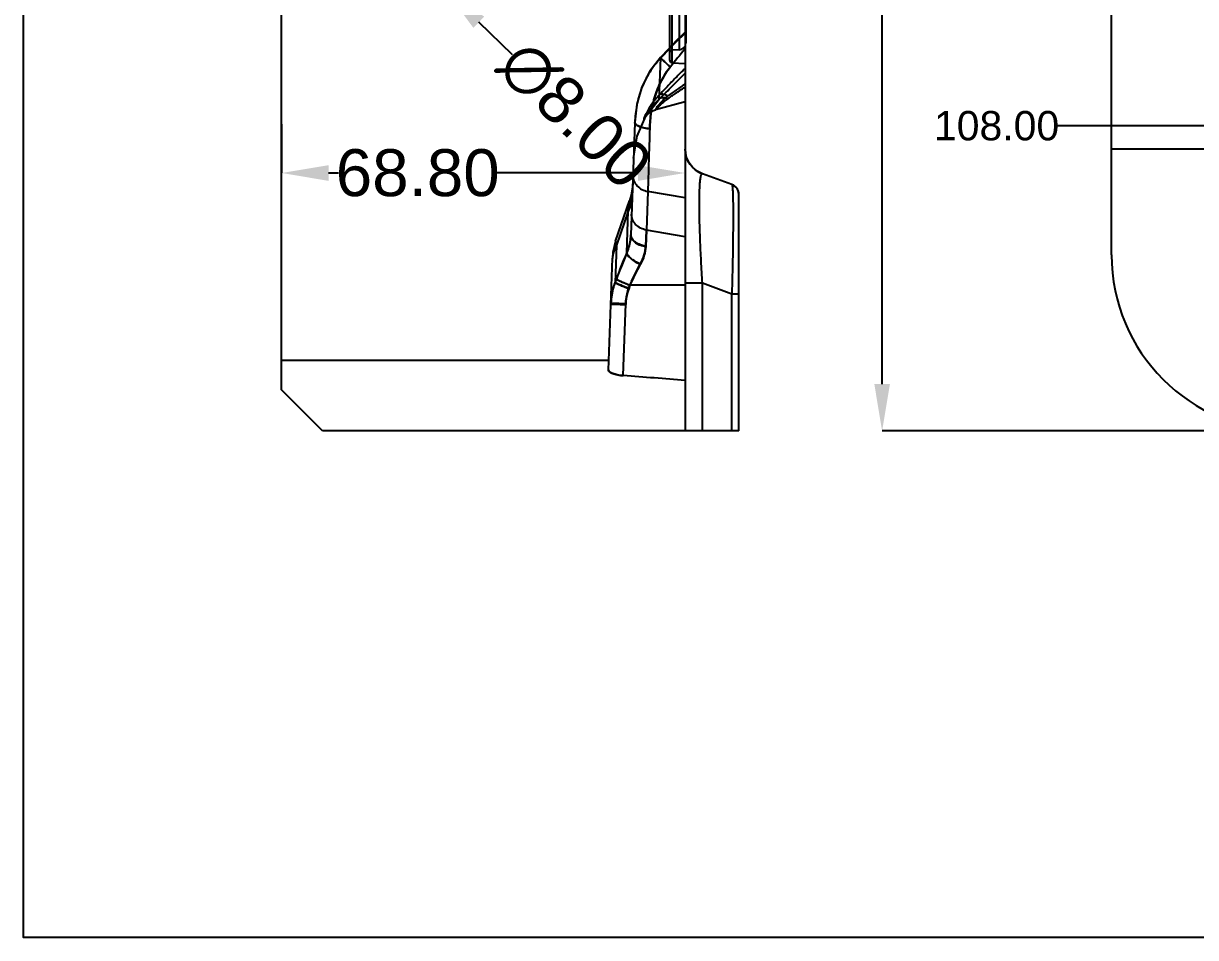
# Model space of a CAD drawing. Header units: millimetres. Extents: x 2750 to 4049, y 1371 to 1831.
# Drawn here: x 3484.1 to 3684, y 1370.9 to 1526.8 of the extents above; entities that cross this region are included whole.
import ezdxf

# ---------------------------------------------------------------- set-up
doc = ezdxf.new("R2010")
doc.units = ezdxf.units.MM
doc.styles.get("Standard").update_dxf_attribs({"font": 'arial.ttf'})
doc.dimstyles.get("Standard").update_dxf_attribs({"dimtxt": 0.18, "dimasz": 0.18, "dimexe": 0.18, "dimexo": 0.0625, "dimgap": 0.09, "dimtad": 0, "dimtih": 1, "dimtoh": 1, "dimzin": 0, "dimdsep": 46, "dimtxsty": 'Standard', "dimcen": 0.09, "dimadec": 0, "dimazin": 0, "dimtfac": 1, "dimtofl": 0, "dimtmove": 0, "dimatfit": 3, "dimfxl": 0, "dimtolj": 1, "dimtzin": 0, "dimarcsym": 0})

# ---------------------------------------------------------------- blocks, each defined once
blk = doc.blocks.new('*D210')
at = {"color": 4, "lineweight": -2, "transparency": 16777216}
blk.add_line((3567.54, 1521.4), (3561.79, 1526.95), dxfattribs=at)
at = {"color": 4, "transparency": 16777216}
blk.add_solid([(3562.71, 1527.91), (3560.86, 1526), (3556.03, 1532.51)], dxfattribs=at)
at = {"layer": 'Defpoints', "color": 0, "transparency": 16777216}
for p in [(3550.28, 1538.07), (3556.03, 1532.51)]:
    blk.add_point(p, dxfattribs=at)
at = {"color": 6, "transparency": 16777216, "insert": (3578.14, 1511.17), "char_height": 8, "attachment_point": 5, "rotation": 316.0008}
blk.add_mtext('\\A1;∅8.00', dxfattribs=at)
blk = doc.blocks.new('*D200')
at = {"color": 4, "lineweight": -2, "transparency": 16777216}
for p, q in [((3698.68, 1777.29), (3630.56, 1777.29)), ((3630.56, 1769.29), (3630.56, 1574.03)), ((3630.56, 1465.29), (3630.56, 1540.85)), ((3717.45, 1457.29), (3630.56, 1457.29))]:
    blk.add_line(p, q, dxfattribs=at)
at = {"color": 4, "transparency": 16777216}
for points in [[(3629.23, 1769.29), (3631.9, 1769.29), (3630.56, 1777.29)], [(3629.23, 1465.29), (3631.9, 1465.29), (3630.56, 1457.29)]]:
    blk.add_solid(points, dxfattribs=at)
at = {"layer": 'Defpoints', "color": 0, "transparency": 16777216}
for p in [(3698.68, 1777.29), (3630.56, 1457.29), (3717.45, 1457.29)]:
    blk.add_point(p, dxfattribs=at)
at = {"color": 6, "transparency": 16777216, "insert": (3630.56, 1557.44), "char_height": 8, "attachment_point": 5, "rotation": 90}
blk.add_mtext('\\A1;320.00', dxfattribs=at)
blk = doc.blocks.new('*D186')
at = {"color": 4, "lineweight": -2, "transparency": 16777216}
blk.add_line((3793.28, 1509.29), (3660.21, 1509.29), dxfattribs=at)
at = {"layer": 'Defpoints', "color": 0, "transparency": 16777216}
for p in [(3829.68, 1617.29), (3660.21, 1509.29), (3793.28, 1509.29)]:
    blk.add_point(p, dxfattribs=at)
at = {"color": 6, "transparency": 16777216, "insert": (3650.08, 1509.29), "char_height": 5, "attachment_point": 5}
blk.add_mtext('\\A1;108.00', dxfattribs=at)
blk = doc.blocks.new('*D207')
at = {"color": 4, "lineweight": -2, "transparency": 16777216}
for p, q in [((3528.16, 1509.61), (3528.16, 1501.26)), ((3596.96, 1509.61), (3596.96, 1501.26)), ((3536.16, 1501.26), (3537.86, 1501.26)), ((3588.96, 1501.26), (3564.87, 1501.26))]:
    blk.add_line(p, q, dxfattribs=at)
at = {"color": 4, "transparency": 16777216}
for points in [[(3536.16, 1502.59), (3536.16, 1499.92), (3528.16, 1501.26)], [(3588.96, 1502.59), (3588.96, 1499.92), (3596.96, 1501.26)]]:
    blk.add_solid(points, dxfattribs=at)
at = {"layer": 'Defpoints', "color": 0, "transparency": 16777216}
for p in [(3528.16, 1509.61), (3596.96, 1509.61), (3528.16, 1501.26)]:
    blk.add_point(p, dxfattribs=at)
at = {"color": 6, "transparency": 16777216, "insert": (3551.37, 1501.26), "char_height": 8, "attachment_point": 5}
blk.add_mtext('\\A1;68.80', dxfattribs=at)

msp = doc.modelspace()

# ---------------------------------------------------------------- linework, layer by layer
at = {"color": 6, "linetype": 'Continuous'}
for p, q in [((3596.96, 1777.291), (3596.96, 1457.291)), ((3528.156, 1464.291), (3528.156, 1770.291)), ((3669.681, 1487.291), (3669.681, 1747.291)), ((3594.296, 1724.099), (3594.296, 1520.543)), ((3594.773, 1520.041), (3594.773, 1724.601)), ((3595.973, 1722.378), (3595.973, 1522.264)), ((3597.11, 1721.18), (3597.11, 1523.462)), ((3595.973, 1522.264), (3594.773, 1522.201)), ((3592.754, 1520.932), (3590.975, 1518.612)), ((3592.564, 1513.858), (3592.833, 1520.868)), ((3594.773, 1520.041), (3596.96, 1519.926)), ((3594.515, 1515.809), (3592.566, 1513.86)), ((3596.96, 1513.378), (3591.914, 1512.026)), ((3592.566, 1513.86), (3592.566, 1513.861)), ((3588.395, 1509.891), (3587.724, 1490.663)), ((3694.847, 1505.347), (3669.681, 1505.347)), ((3604.931, 1499.295), (3599.921, 1501.119)), ((3590.611, 1498.115), (3590.381, 1491.533)), ((3596.96, 1497.001), (3590.611, 1498.115)), ((3606.155, 1457.291), (3606.155, 1497.547)), ((3585.119, 1489.611), (3587.496, 1496.541)), ((3587.264, 1494.771), (3585.265, 1488.942)), ((3587.015, 1487.635), (3587.264, 1494.771)), ((3590.381, 1491.533), (3590.257, 1488.739)), ((3590.259, 1488.801), (3590.381, 1491.533)), ((3596.96, 1490.379), (3590.381, 1491.533)), ((3585.265, 1488.942), (3585.119, 1489.608)), ((3585.265, 1488.942), (3585.042, 1482.541)), ((3583.919, 1467.664), (3584.584, 1486.715)), ((3585.042, 1482.541), (3585.258, 1483.144)), ((3585.221, 1483.144), (3585.046, 1482.656)), ((3587.566, 1482.125), (3587.35, 1481.522)), ((3587.354, 1481.637), (3587.529, 1482.125)), ((3596.96, 1482.125), (3587.529, 1482.125)), ((3599.921, 1482.456), (3596.96, 1482.456)), ((3604.931, 1480.633), (3599.921, 1482.456)), ((3599.921, 1457.291), (3599.921, 1482.456)), ((3606.155, 1480.633), (3604.931, 1480.633)), ((3604.931, 1457.291), (3604.931, 1480.633)), ((3586.422, 1466.717), (3586.849, 1478.941)), ((3583.977, 1469.321), (3528.156, 1469.321)), ((3535.156, 1457.291), (3528.156, 1464.291)), ((3606.155, 1457.291), (3535.156, 1457.291))]:
    msp.add_line(p, q, dxfattribs=at)
msp.add_lwpolyline([(3484.136, 1831.191), (4049.404, 1831.191), (4049.404, 1370.934), (3484.136, 1370.934)], close=True)
for points in [[(3596.96, 1525.29), (3595.514, 1523.828), (3594.11, 1522.373), (3592.754, 1520.932)], [(3590.971, 1518.608), (3589.614, 1515.921), (3588.751, 1512.977), (3588.396, 1509.918)], [(3588.182, 1503.776), (3588.793, 1507.515), (3590.293, 1510.938), (3592.566, 1513.86)], [(3592.57, 1513.865), (3592.154, 1513.434), (3591.781, 1513.017), (3591.448, 1512.618), (3591.154, 1512.243), (3590.898, 1511.897), (3590.68, 1511.588), (3590.504, 1511.327), (3590.365, 1511.118)], [(3590.365, 1511.118), (3590.197, 1510.864), (3590.198, 1510.864), (3590.3, 1510.997), (3590.544, 1511.258), (3590.916, 1511.562), (3591.382, 1511.832), (3591.913, 1512.026)], [(3599.921, 1501.119), (3599.023, 1501.565), (3598.218, 1502.227), (3597.561, 1503.102), (3597.118, 1504.165), (3596.96, 1505.347)], [(3588.03, 1499.436), (3587.946, 1498.446), (3587.766, 1497.478), (3587.496, 1496.541)], [(3606.155, 1497.547), (3606.088, 1498.045), (3605.901, 1498.485), (3605.627, 1498.846), (3605.295, 1499.116), (3604.931, 1499.295)], [(3585.12, 1489.611), (3584.846, 1488.662), (3584.667, 1487.693), (3584.584, 1486.714)]]:
    msp.add_lwpolyline(points, dxfattribs=at)
for centre, radius, start, end in [((3710.278, 1411.387), 160.56, 134.89153, 137.00911), ((3709.945, 1411.71), 160.096, 134.88846, 137.01218), ((3595.91, 1523.462), 1.2, 273, 0), ((3594.799, 1521.699), 0.502, 93, 180), ((3711.079, 1426.018), 149.372, 139.81717, 141.34446), ((3710.591, 1426.418), 148.741, 139.81393, 141.3477), ((3594.799, 1520.543), 0.502, 180, 267), ((3623.811, 1474.431), 49.834, 122.60211, 126.70038), ((3601.46, 1505.347), 4.5, 180, 250), ((3604.295, 1497.547), 1.86, 0, 70), ((3661.237, 1455.999), 80.718, 156.85183, 160.34866), ((3663.432, 1455.155), 83.033, 156.97253, 160.30068), ((3699.681, 1487.291), 30, 180, 270), ((3635.166, 1460.697), 52.201, 151.42737, 155.7643)]:
    msp.add_arc(centre, radius, start, end, dxfattribs=at)
msp.add_ellipse((3512.277, 1420.321), major_axis=(230.527, 0), ratio=0.2125566, start_param=7.4778249, end_param=7.526528, dxfattribs=at)
for points, knots in [([(3592.835, 1520.87), (3592.121, 1520.127), (3591.164, 1518.899), (3590.154, 1517.109), (3589.534, 1515.711), (3589.053, 1514.274), (3588.592, 1512.345), (3588.429, 1510.869), (3588.395, 1509.891)], [0, 0, 0, 0, 0.2554714, 0.382448, 0.5088973, 0.6340315, 0.7574081, 1, 1, 1, 1]), ([(3590.928, 1508.797), (3590.957, 1509.741), (3591.084, 1511.16), (3591.449, 1513.021), (3591.828, 1514.398), (3592.315, 1515.736), (3593.103, 1517.426), (3593.859, 1518.603), (3594.432, 1519.32)], [0, 0, 0, 0, 0.2511395, 0.3775133, 0.5043327, 0.6307518, 0.7556642, 1, 1, 1, 1]), ([(3594.433, 1519.32), (3593.859, 1518.603), (3593.103, 1517.427), (3592.316, 1515.738), (3591.829, 1514.4), (3591.45, 1513.022), (3591.084, 1511.16), (3590.957, 1509.741), (3590.929, 1508.797)], [0, 0, 0, 0, 0.2442418, 0.3689868, 0.4954687, 0.6224455, 0.7488453, 1, 1, 1, 1]), ([(3596.96, 1519.092), (3596.419, 1518.554), (3595.389, 1517.521), (3593.935, 1516.019), (3593.023, 1515.054), (3592.594, 1514.592)], [0, 0, 0, 0, 0.3650402, 0.6982935, 1, 1, 1, 1]), ([(3594.432, 1519.321), (3594.301, 1519.444), (3594.044, 1519.685), (3593.728, 1519.982), (3593.49, 1520.208), (3593.329, 1520.362), (3593.184, 1520.501), (3593.058, 1520.622), (3592.953, 1520.724), (3592.871, 1520.806), (3592.811, 1520.867), (3592.776, 1520.904), (3592.759, 1520.922), (3592.756, 1520.928), (3592.753, 1520.931), (3592.756, 1520.933), (3592.758, 1520.931), (3592.765, 1520.927), (3592.775, 1520.919), (3592.8, 1520.9), (3592.82, 1520.883), (3592.835, 1520.87)], [0, 0, 0, 0, 0.2219346, 0.4356985, 0.5351181, 0.6272733, 0.7104706, 0.7830168, 0.8434643, 0.8913469, 0.9264455, 0.9485476, 0.9546967, 0.956588, 0.95773, 0.9585003, 0.9597108, 0.9616058, 0.9674223, 0.9758473, 1, 1, 1, 1]), ([(3592.835, 1520.87), (3592.82, 1520.883), (3592.8, 1520.9), (3592.775, 1520.919), (3592.765, 1520.927), (3592.758, 1520.931), (3592.756, 1520.933), (3592.753, 1520.931), (3592.756, 1520.928), (3592.759, 1520.922), (3592.776, 1520.904), (3592.811, 1520.867), (3592.871, 1520.806), (3592.953, 1520.724), (3593.058, 1520.622), (3593.184, 1520.501), (3593.329, 1520.362), (3593.49, 1520.208), (3593.728, 1519.982), (3594.044, 1519.685), (3594.301, 1519.444), (3594.432, 1519.321)], [0, 0, 0, 0, 0.0241527, 0.0325777, 0.0383942, 0.0402892, 0.0414997, 0.04227, 0.043412, 0.0453033, 0.0514524, 0.0735545, 0.1086531, 0.1565357, 0.2169832, 0.2895294, 0.3727267, 0.4648819, 0.5643015, 0.7780654, 1, 1, 1, 1]), ([(3593.461, 1514.754), (3593.817, 1515.111), (3594.562, 1515.857), (3595.728, 1517.025), (3596.539, 1517.836), (3596.96, 1518.257)], [0, 0, 0, 0, 0.3053963, 0.6387162, 1, 1, 1, 1]), ([(3594.001, 1513.913), (3594.176, 1514.037), (3594.551, 1514.299), (3595.077, 1514.662), (3595.597, 1515.017), (3596.206, 1515.424), (3596.668, 1515.725), (3596.96, 1515.91)], [0, 0, 0, 0, 0.1806164, 0.3843834, 0.536758, 0.7093231, 1, 1, 1, 1]), ([(3592.594, 1514.592), (3592.182, 1514.158), (3591.503, 1513.327), (3590.706, 1512.164), (3590.265, 1511.215), (3589.945, 1510.76), (3589.913, 1510.287), (3590.32, 1511.149), (3590.698, 1511.576), (3591.517, 1512.767), (3592.167, 1513.463), (3592.566, 1513.861)], [0, 0, 0, 0, 0.1932868, 0.3447086, 0.4565482, 0.5232194, 0.5346905, 0.5824012, 0.6791995, 0.8181872, 1, 1, 1, 1]), ([(3594.001, 1513.913), (3593.672, 1513.676), (3593.136, 1513.247), (3592.448, 1512.592), (3592.175, 1512.261), (3591.832, 1511.95), (3592.139, 1512.474), (3592.405, 1512.831), (3593.113, 1513.647), (3593.682, 1514.122), (3594.029, 1514.387)], [0, 0, 0, 0, 0.2021234, 0.3515592, 0.4419886, 0.4687903, 0.5111867, 0.6171378, 0.7825026, 1, 1, 1, 1]), ([(3593.461, 1514.754), (3593.36, 1514.653), (3593.159, 1514.453), (3592.861, 1514.155), (3592.664, 1513.958), (3592.566, 1513.861)], [0, 0, 0, 0, 0.3390849, 0.6725481, 1, 1, 1, 1]), ([(3594.001, 1513.913), (3593.855, 1513.97), (3593.576, 1514.057), (3593.171, 1514.105), (3592.822, 1514.047), (3592.635, 1513.931), (3592.566, 1513.861)], [0, 0, 0, 0, 0.3095651, 0.5786311, 0.8043019, 1, 1, 1, 1]), ([(3594.029, 1514.387), (3593.885, 1514.458), (3593.608, 1514.578), (3593.207, 1514.687), (3592.864, 1514.704), (3592.666, 1514.641), (3592.594, 1514.592)], [0, 0, 0, 0, 0.3201094, 0.6012629, 0.8264495, 1, 1, 1, 1]), ([(3590.928, 1508.797), (3590.597, 1508.83), (3590.113, 1508.903), (3589.504, 1509.062), (3589.114, 1509.201), (3588.837, 1509.339), (3588.662, 1509.458), (3588.536, 1509.566), (3588.426, 1509.704), (3588.393, 1509.834), (3588.395, 1509.891)], [0, 0, 0, 0, 0.3430495, 0.5041904, 0.6484528, 0.770216, 0.8218053, 0.8671819, 0.9410386, 1, 1, 1, 1]), ([(3588.395, 1509.891), (3588.393, 1509.834), (3588.426, 1509.704), (3588.536, 1509.566), (3588.662, 1509.458), (3588.837, 1509.339), (3589.114, 1509.201), (3589.504, 1509.062), (3590.113, 1508.903), (3590.597, 1508.83), (3590.928, 1508.797)], [0, 0, 0, 0, 0.0589597, 0.1328135, 0.1781938, 0.2297878, 0.3515637, 0.4958422, 0.6570007, 1, 1, 1, 1]), ([(3590.928, 1508.797), (3590.887, 1507.422), (3590.809, 1504.842), (3590.704, 1501.282), (3590.64, 1499.096), (3590.611, 1498.115)], [0, 0, 0, 0, 0.3863065, 0.7244636, 1, 1, 1, 1]), ([(3599.921, 1482.456), (3599.84, 1483.734), (3599.696, 1486.213), (3599.532, 1489.78), (3599.444, 1492.559), (3599.408, 1494.583), (3599.398, 1495.922), (3599.406, 1497.124), (3599.43, 1498.181), (3599.47, 1499.083), (3599.518, 1499.735), (3599.567, 1500.173), (3599.606, 1500.438), (3599.648, 1500.66), (3599.693, 1500.838), (3599.742, 1500.974), (3599.793, 1501.067), (3599.853, 1501.125), (3599.903, 1501.125), (3599.921, 1501.119)], [0, 0, 0, 0, 0.2041605, 0.3961467, 0.5696497, 0.6477239, 0.7191209, 0.7832154, 0.8395482, 0.8877075, 0.9272944, 0.9437637, 0.957993, 0.9699855, 0.9797583, 0.9873589, 0.9929122, 0.99678, 1, 1, 1, 1]), ([(3588.078, 1500.81), (3588.068, 1500.513), (3588.179, 1499.873), (3588.732, 1499.028), (3589.586, 1498.406), (3590.266, 1498.18), (3590.611, 1498.115)], [0, 0, 0, 0, 0.2230185, 0.4715464, 0.7372223, 1, 1, 1, 1]), ([(3604.932, 1499.295), (3604.944, 1499.29), (3604.964, 1499.251), (3604.985, 1499.178), (3605.006, 1499.058), (3605.026, 1498.899), (3605.045, 1498.697), (3605.07, 1498.345), (3605.095, 1497.803), (3605.118, 1497.033), (3605.135, 1496.11), (3605.145, 1495.04), (3605.148, 1493.834), (3605.144, 1492.499), (3605.129, 1490.498), (3605.093, 1487.769), (3605.025, 1484.286), (3604.965, 1481.872), (3604.932, 1480.633)], [0, 0, 0, 0, 0.0021363, 0.0063111, 0.012695, 0.0213127, 0.0321612, 0.0452285, 0.0779555, 0.119307, 0.1688961, 0.2262845, 0.2910319, 0.3626587, 0.4405324, 0.6123356, 0.8009, 1, 1, 1, 1]), ([(3587.966, 1497.608), (3587.949, 1497.121), (3587.812, 1496.143), (3587.476, 1495.215), (3587.264, 1494.771)], [0, 0, 0, 0, 0.4968554, 1, 1, 1, 1]), ([(3587.264, 1494.771), (3587.291, 1494.98), (3587.34, 1495.353), (3587.402, 1495.821), (3587.45, 1496.191), (3587.472, 1496.355), (3587.501, 1496.584), (3587.472, 1496.36), (3587.451, 1496.195), (3587.402, 1495.825), (3587.34, 1495.354), (3587.291, 1494.981), (3587.264, 1494.771)], [0, 0, 0, 0, 0.1788486, 0.3145967, 0.4104308, 0.4709237, 0.5, 0.5279799, 0.5880703, 0.684325, 0.8208384, 1, 1, 1, 1]), ([(3590.381, 1491.533), (3590.036, 1491.598), (3589.356, 1491.824), (3588.502, 1492.446), (3587.949, 1493.291), (3587.838, 1493.931), (3587.848, 1494.229)], [0, 0, 0, 0, 0.2627776, 0.5284535, 0.7769815, 1, 1, 1, 1]), ([(3587.015, 1487.635), (3587.121, 1487.893), (3587.483, 1488.867), (3587.697, 1489.903), (3587.724, 1490.663)], [0, 0, 0, 0, 0.2685411, 1, 1, 1, 1]), ([(3587.727, 1490.741), (3587.718, 1490.499), (3587.624, 1489.468), (3587.321, 1488.462), (3587.018, 1487.73)], [0, 0, 0, 0, 0.2341897, 1, 1, 1, 1]), ([(3587.724, 1490.663), (3587.72, 1490.561), (3587.744, 1490.344), (3587.874, 1490.024), (3588.102, 1489.715), (3588.419, 1489.429), (3588.815, 1489.182), (3589.421, 1488.911), (3589.919, 1488.789), (3590.257, 1488.739)], [0, 0, 0, 0, 0.0893672, 0.1874251, 0.2977808, 0.4214708, 0.5576309, 0.7027147, 1, 1, 1, 1]), ([(3590.259, 1488.801), (3589.922, 1488.851), (3589.424, 1488.973), (3588.817, 1489.247), (3588.421, 1489.496), (3588.104, 1489.785), (3587.876, 1490.096), (3587.747, 1490.419), (3587.723, 1490.638), (3587.727, 1490.741)], [0, 0, 0, 0, 0.2964249, 0.4412251, 0.5772604, 0.7010216, 0.8116454, 0.910131, 1, 1, 1, 1]), ([(3584.563, 1486.105), (3584.58, 1486.592), (3584.719, 1487.569), (3585.053, 1488.498), (3585.265, 1488.942)], [0, 0, 0, 0, 0.4968787, 1, 1, 1, 1]), ([(3587.015, 1487.635), (3587.023, 1487.563), (3587.076, 1487.403), (3587.286, 1487.054), (3587.742, 1486.595), (3588.464, 1486.099), (3589.025, 1485.8), (3589.323, 1485.663)], [0, 0, 0, 0, 0.0702906, 0.1587575, 0.3905906, 0.6849426, 1, 1, 1, 1]), ([(3589.326, 1485.738), (3589.028, 1485.875), (3588.466, 1486.176), (3587.743, 1486.677), (3587.287, 1487.141), (3587.078, 1487.495), (3587.026, 1487.657), (3587.018, 1487.73)], [0, 0, 0, 0, 0.3142938, 0.6083111, 0.8403668, 0.9291904, 1, 1, 1, 1]), ([(3590.257, 1488.739), (3590.234, 1488.227), (3590.031, 1487.154), (3589.594, 1486.16), (3589.323, 1485.663)], [0, 0, 0, 0, 0.4753179, 1, 1, 1, 1]), ([(3589.326, 1485.738), (3589.596, 1486.23), (3590.033, 1487.22), (3590.236, 1488.289), (3590.259, 1488.801)], [0, 0, 0, 0, 0.5228143, 1, 1, 1, 1]), ([(3587.529, 1482.125), (3587.67, 1482.437), (3588.235, 1483.658), (3588.844, 1484.858), (3589.326, 1485.738)], [0, 0, 0, 0, 0.2543544, 1, 1, 1, 1]), ([(3587.529, 1482.125), (3587.257, 1482.227), (3586.745, 1482.425), (3586.141, 1482.675), (3585.734, 1482.86), (3585.507, 1482.971), (3585.341, 1483.062), (3585.252, 1483.118), (3585.221, 1483.144)], [0, 0, 0, 0, 0.3447075, 0.651499, 0.7755534, 0.8759103, 0.9511434, 1, 1, 1, 1]), ([(3585.258, 1483.144), (3585.289, 1483.118), (3585.378, 1483.062), (3585.544, 1482.971), (3585.771, 1482.86), (3586.178, 1482.675), (3586.782, 1482.425), (3587.294, 1482.227), (3587.566, 1482.125)], [0, 0, 0, 0, 0.0488566, 0.1240897, 0.2244466, 0.348501, 0.6552925, 1, 1, 1, 1]), ([(3584.313, 1478.938), (3584.323, 1479.25), (3584.416, 1480.475), (3584.71, 1481.687), (3585.042, 1482.541)], [0, 0, 0, 0, 0.2539138, 1, 1, 1, 1]), ([(3585.046, 1482.656), (3584.936, 1482.373), (3584.541, 1481.209), (3584.349, 1479.978), (3584.317, 1479.053)], [0, 0, 0, 0, 0.2468823, 1, 1, 1, 1]), ([(3587.35, 1481.522), (3587.078, 1481.624), (3586.566, 1481.822), (3585.962, 1482.071), (3585.555, 1482.257), (3585.328, 1482.368), (3585.162, 1482.458), (3585.073, 1482.515), (3585.042, 1482.541)], [0, 0, 0, 0, 0.3447075, 0.651499, 0.7755534, 0.8759103, 0.9511434, 1, 1, 1, 1]), ([(3585.046, 1482.656), (3585.077, 1482.629), (3585.166, 1482.573), (3585.332, 1482.482), (3585.559, 1482.371), (3585.966, 1482.186), (3586.57, 1481.937), (3587.082, 1481.738), (3587.354, 1481.637)], [0, 0, 0, 0, 0.0488566, 0.1240897, 0.2244466, 0.348501, 0.6552925, 1, 1, 1, 1]), ([(3587.35, 1481.522), (3587.274, 1481.311), (3587.001, 1480.436), (3586.869, 1479.518), (3586.845, 1478.826)], [0, 0, 0, 0, 0.2448052, 1, 1, 1, 1]), ([(3586.849, 1478.941), (3586.857, 1479.175), (3586.923, 1480.089), (3587.124, 1480.995), (3587.354, 1481.637)], [0, 0, 0, 0, 0.2555759, 1, 1, 1, 1]), ([(3584.313, 1478.938), (3584.313, 1478.937), (3584.318, 1478.937), (3584.324, 1478.935), (3584.338, 1478.934), (3584.366, 1478.932), (3584.416, 1478.928), (3584.493, 1478.924), (3584.594, 1478.919), (3584.718, 1478.912), (3584.864, 1478.905), (3585.1, 1478.895), (3585.436, 1478.881), (3585.878, 1478.863), (3586.354, 1478.845), (3586.68, 1478.832), (3586.845, 1478.826)], [0, 0, 0, 0, 0.0010724, 0.0041479, 0.0093113, 0.0166187, 0.0378739, 0.0683257, 0.1082447, 0.1573522, 0.2152317, 0.2814665, 0.4363657, 0.6138674, 0.8048106, 1, 1, 1, 1]), ([(3586.849, 1478.941), (3586.684, 1478.947), (3586.358, 1478.959), (3585.882, 1478.978), (3585.44, 1478.996), (3585.104, 1479.01), (3584.868, 1479.02), (3584.722, 1479.027), (3584.598, 1479.033), (3584.497, 1479.039), (3584.42, 1479.043), (3584.37, 1479.047), (3584.342, 1479.049), (3584.328, 1479.05), (3584.322, 1479.052), (3584.317, 1479.052), (3584.317, 1479.053)], [0, 0, 0, 0, 0.1951894, 0.3861326, 0.5636343, 0.7185335, 0.7847683, 0.8426478, 0.8917553, 0.9316743, 0.9621261, 0.9833813, 0.9906887, 0.9958521, 0.9989276, 1, 1, 1, 1]), ([(3583.919, 1467.664), (3583.915, 1467.546), (3584.156, 1467.266), (3584.694, 1467.034), (3585.486, 1466.815), (3586.093, 1466.741), (3586.422, 1466.717)], [0, 0, 0, 0, 0.1262679, 0.3426244, 0.6444331, 1, 1, 1, 1]), ([(3586.422, 1466.717), (3586.092, 1466.741), (3585.486, 1466.815), (3584.695, 1467.033), (3584.157, 1467.265), (3583.915, 1467.546), (3583.919, 1467.664)], [0, 0, 0, 0, 0.3560513, 0.6567444, 0.8728789, 1, 1, 1, 1])]:
    msp.add_open_spline(points, degree=3, knots=knots, dxfattribs=at)

# ---------------------------------------------------------------- dimensions: what is measured, and where the dimension line sits
dim = msp.add_linear_dim(base=(3630.563, 1457.29), p1=(3698.681, 1777.291), p2=(3717.445, 1457.29), angle=90, dimstyle='Standard', override={"dimtxt": 8, "dimasz": 8, "dimexe": 0, "dimexo": 0, "dimgap": 0, "dimtih": 0, "dimtoh": 0, "dimzin": 0, "dimcen": 0, "dimclrd": 4, "dimclre": 4, "dimclrt": 6, "dimadec": 2, "dimtp": 0, "dimtm": 0, "dimtzin": 0})
dim.commit()
dim.dimension.update_dxf_attribs({"geometry": '*D200', "text_midpoint": (3630.563, 1557.444), "dimtype": 160})
dim = msp.add_ordinate_dim(feature_location=(3793.281, 1509.29), offset=(-133.07, 0), dtype=0, origin=(3829.681, 1617.29), dimstyle='Standard', override={"dimtxt": 5, "dimasz": 5, "dimexe": 0, "dimexo": 0, "dimgap": 0, "dimtih": 0, "dimtoh": 0, "dimzin": 0, "dimcen": 0, "dimclrd": 4, "dimclre": 4, "dimclrt": 6, "dimadec": 2, "dimtp": 0, "dimtm": 0, "dimtzin": 0})
dim.commit()
dim.dimension.update_dxf_attribs({"geometry": '*D186', "text_midpoint": (3650.077, 1509.29)})
dim = msp.add_diameter_dim_2p(p1=(3550.279, 1538.069), p2=(3556.034, 1532.512), dimstyle='Standard', override={"dimtxt": 8, "dimasz": 8, "dimexe": 0, "dimexo": 0, "dimgap": 0, "dimtih": 0, "dimtoh": 0, "dimzin": 0, "dimcen": 0, "dimclrd": 4, "dimclre": 4, "dimclrt": 6, "dimadec": 2, "dimtp": 0, "dimtm": 0, "dimtzin": 0})
dim.commit()
dim.dimension.update_dxf_attribs({"geometry": '*D210', "text_midpoint": (3578.138, 1511.167)})
dim = msp.add_linear_dim(base=(3528.156, 1501.256), p1=(3596.96, 1509.613), p2=(3528.156, 1509.613), dimstyle='Standard', override={"dimtxt": 8, "dimasz": 8, "dimexe": 0, "dimexo": 0, "dimgap": 0, "dimtih": 0, "dimtoh": 0, "dimzin": 0, "dimcen": 0, "dimclrd": 4, "dimclre": 4, "dimclrt": 6, "dimadec": 2, "dimtp": 0, "dimtm": 0, "dimtzin": 0})
dim.commit()
dim.dimension.update_dxf_attribs({"geometry": '*D207', "text_midpoint": (3551.369, 1501.256), "dimtype": 160})

doc.saveas('drawing.dxf')
